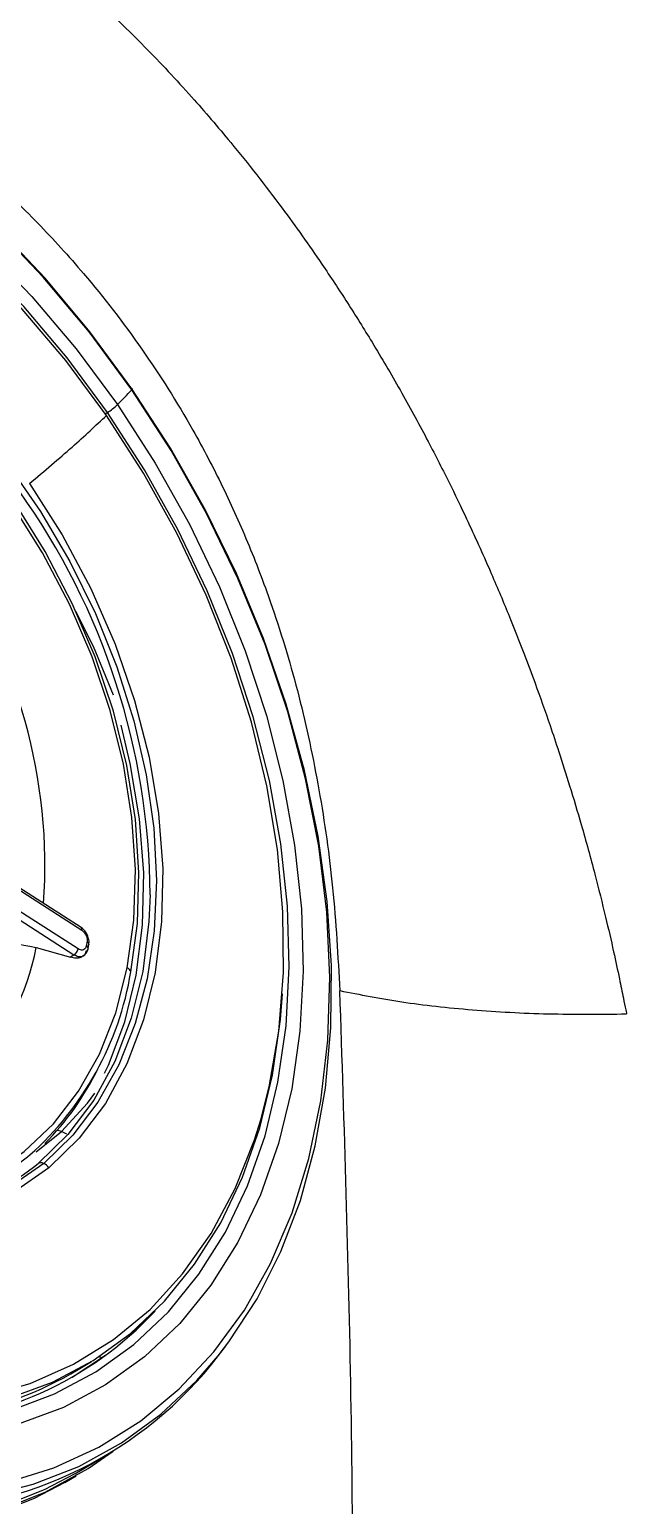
# Model space of a CAD drawing. Extents: x 943 to 1030, y 781 to 934.
# Drawn here: x 959.717 to 961.047, y 859.035 to 862.321 of the extents above; entities that cross this region are included whole.
import ezdxf

# ---------------------------------------------------------------- set-up
doc = ezdxf.new("R2010")
doc.units = 0
doc.header["$MEASUREMENT"] = 0
doc.layers.add('1', color=4, linetype='Continuous')
doc.layers.add('DIM', color=3, linetype='Continuous')
doc.layers.add('GEOMETRY', color=3, linetype='Continuous', lineweight=25)

# ---------------------------------------------------------------- blocks, each defined once
blk = doc.blocks.new('3.5 MID JET')
at = {"layer": 'GEOMETRY'}
for p, q in [((-1.9943, -1.5095), (-1.9905, -1.5379)), ((-1.9851, -1.5372), (-1.975, -1.6137)), ((-1.7847, -1.615), (-1.768, -1.7026)), ((-1.7741, -1.6338), (-1.7687, -1.6683)), ((-1.7632, -1.6898), (-1.7712, -1.6894)), ((-1.7697, -1.6895), (-1.768, -1.7026)), ((-1.7466, -1.7731), (-1.7481, -1.7616)), ((-1.7466, -1.7731), (-1.7328, -1.8092)), ((-0.871, -1.911), (-0.9208, -1.973)), ((-0.9192, -1.9823), (-0.9208, -1.973)), ((-0.9183, -2.0167), (-0.9102, -2.0221))]:
    blk.add_line(p, q, dxfattribs=at)
at = {"layer": 'GEOMETRY', "color": 4}
for p, q in [((-0.9192, -1.9823), (-0.3447, -1.5871)), ((-0.9103, -1.9959), (-0.3359, -1.6007)), ((-0.3005, -1.6244), (-0.8749, -2.0196)), ((-0.8691, -2.0207), (-0.2947, -1.6254)), ((-1.291, -1.7354), (-1.2711, -1.8044))]:
    blk.add_line(p, q, dxfattribs=at)
at = {"layer": 'GEOMETRY', "color": 4, "flags": 128}
for points in [[(-0.5462, -0.0953), (-0.6999, -0.1326), (-0.8497, -0.1788), (-0.9944, -0.2335), (-1.1329, -0.2964), (-1.2641, -0.3669), (-1.3872, -0.4445), (-1.501, -0.5286), (-1.6048, -0.6185), (-1.6977, -0.7137), (-1.7791, -0.8133), (-1.8484, -0.9167), (-1.9049, -1.0229), (-1.9483, -1.1313), (-1.9783, -1.2409), (-1.9946, -1.351), (-1.9971, -1.4607), (-1.9858, -1.5692), (-1.9719, -1.6356)], [(-1.9851, -1.5372), (-1.9917, -1.4602), (-1.9892, -1.3509), (-1.9729, -1.2411), (-1.943, -1.1318), (-1.8997, -1.0237), (-1.8434, -0.9178), (-1.7743, -0.8148), (-1.6932, -0.7155), (-1.6005, -0.6206), (-1.497, -0.5309), (-1.3835, -0.447), (-1.2609, -0.3697), (-1.13, -0.2994), (-0.992, -0.2367), (-0.8477, -0.1821), (-0.6984, -0.1361), (-0.5451, -0.0989)], [(0.1917, -2.5881), (0.3473, -2.5502), (0.4987, -2.5031), (0.6447, -2.4471), (0.7842, -2.3827), (0.916, -2.3104), (1.0391, -2.2307), (1.1525, -2.1444), (1.2553, -2.0522), (1.3466, -1.9547)], [(-1.9443, -1.3877), (-1.9551, -1.499), (-1.9514, -1.6096), (-1.9334, -1.7186), (-1.9011, -1.8249), (-1.8549, -1.9279), (-1.7951, -2.0267), (-1.7223, -2.1204), (-1.6368, -2.2084), (-1.5396, -2.2898), (-1.4313, -2.3641), (-1.3129, -2.4307), (-1.1852, -2.489), (-1.0493, -2.5386), (-0.9064, -2.579), (-0.7574, -2.6099), (-0.6038, -2.6311), (-0.4466, -2.6424), (-0.2872, -2.6437), (-0.1268, -2.6351), (0.0333, -2.6165), (0.1917, -2.5881)], [(0.6098, -2.4087), (0.4693, -2.4633), (0.3234, -2.5092), (0.1734, -2.5459)], [(-0.4829, -0.3905), (-0.6305, -0.4268), (-0.7738, -0.4723), (-0.9117, -0.5267), (-1.0427, -0.5895), (-1.1657, -0.6602), (-1.2796, -0.738), (-1.3835, -0.8222), (-1.4762, -0.9122), (-1.557, -1.007), (-1.6252, -1.1059), (-1.6801, -1.208), (-1.7213, -1.3122), (-1.7483, -1.4177), (-1.761, -1.5235), (-1.7592, -1.6287), (-1.7429, -1.7322), (-1.7123, -1.8333), (-1.6676, -1.9308), (-1.6093, -2.0241), (-1.5379, -2.1122), (-1.454, -2.1942), (-1.4185, -2.2241)], [(-1.0825, -0.5849), (-1.1586, -0.6289), (-1.2716, -0.704), (-1.3752, -0.7853), (-1.4685, -0.8722), (-1.5506, -0.964), (-1.6209, -1.0598), (-1.6788, -1.1588), (-1.7237, -1.2603), (-1.7553, -1.3632), (-1.7733, -1.4668), (-1.7776, -1.5702), (-1.7681, -1.6724), (-1.7449, -1.7726), (-1.7082, -1.87), (-1.6583, -1.9637), (-1.5956, -2.053), (-1.5208, -2.137), (-1.4343, -2.215), (-1.337, -2.2864), (-1.2297, -2.3506), (-1.1784, -2.377)], [(0.1658, -2.5186), (0.3126, -2.4827), (0.4554, -2.4378), (0.5929, -2.3843), (0.7239, -2.3227), (0.8474, -2.2535), (0.9622, -2.1772), (1.0674, -2.0946), (1.1622, -2.0063), (1.2456, -1.9131), (1.3169, -1.8158), (1.3757, -1.7153), (1.4213, -1.6122), (1.4534, -1.5077), (1.4717, -1.4025), (1.476, -1.2975), (1.4664, -1.1937), (1.4428, -1.0919), (1.4055, -0.993), (1.3549, -0.8978), (1.2913, -0.8072), (1.2152, -0.7219), (1.1274, -0.6426), (1.108, -0.6271)], [(-1.3344, -1.7476), (-1.3541, -1.6566), (-1.3587, -1.5636), (-1.3482, -1.4699), (-1.3226, -1.3765), (-1.2824, -1.2846), (-1.228, -1.1954), (-1.1601, -1.1101), (-1.0795, -1.0296), (-1.0545, -1.0078)], [(0.1464, -2.2692), (0.0202, -2.2958), (-0.1081, -2.313), (-0.2369, -2.3207), (-0.3648, -2.3186), (-0.4902, -2.3069), (-0.6116, -2.2857), (-0.7278, -2.2552), (-0.8372, -2.2158), (-0.9386, -2.1679), (-1.0309, -2.1122), (-1.1129, -2.0492), (-1.1836, -1.9797), (-1.2423, -1.9045), (-1.2883, -1.8245), (-1.321, -1.7406)], [(-1.2868, -1.4386), (-1.2885, -1.4469), (-1.2999, -1.5359), (-1.297, -1.6243), (-1.2796, -1.711), (-1.2482, -1.7947), (-1.2031, -1.8745), (-1.1448, -1.9494), (-1.074, -2.0185), (-0.9918, -2.0808)], [(0.1938, -2.589), (0.3465, -2.5519), (0.4953, -2.506), (0.639, -2.4516), (0.7766, -2.3892), (0.907, -2.3191), (1.0292, -2.242), (1.1423, -2.1585), (1.2454, -2.0691), (1.3377, -1.9745), (1.4186, -1.8756), (1.4874, -1.7729), (1.5436, -1.6673), (1.5867, -1.5597), (1.6165, -1.4508), (1.6195, -1.4359)], [(0.087, -2.2971), (-0.0466, -2.3199), (-0.1815, -2.3325), (-0.3161, -2.3345), (-0.4487, -2.326), (-0.5776, -2.3071), (-0.7012, -2.2781), (-0.8179, -2.2392), (-0.9262, -2.1911), (-1.0249, -2.1342), (-1.1126, -2.0693), (-1.1883, -1.9973), (-1.251, -1.919), (-1.2999, -1.8354), (-1.3344, -1.7476)], [(-1.2711, -1.8044), (-1.2677, -1.8004), (-1.2649, -1.7964)], [(0.1607, -2.5138), (0.3083, -2.4775), (0.4516, -2.432), (0.5895, -2.3776), (0.7205, -2.3148), (0.8435, -2.2441), (0.9574, -2.1663), (1.0613, -2.0821), (1.154, -1.9921), (1.2348, -1.8973), (1.2857, -1.8257)], [(-1.4185, -2.2241), (-1.3584, -2.2696), (-1.2519, -2.3376), (-1.1356, -2.3975), (-1.0105, -2.4489), (-0.8776, -2.4913), (-0.7383, -2.5242), (-0.5937, -2.5475), (-0.4452, -2.5608), (-0.2942, -2.5641), (-0.1419, -2.5573), (0.0101, -2.5405), (0.1607, -2.5138)]]:
    blk.add_lwpolyline(points, dxfattribs=at)
at = {"layer": 'GEOMETRY', "flags": 128}
for points in [[(-0.5318, -0.1951), (-0.6845, -0.2321), (-0.8333, -0.2781), (-0.977, -0.3324), (-1.1146, -0.3949), (-1.245, -0.4649), (-1.3672, -0.542), (-1.4803, -0.6256), (-1.5834, -0.715), (-1.6757, -0.8095), (-1.7566, -0.9085), (-1.8254, -1.0111), (-1.8816, -1.1167), (-1.9247, -1.2243), (-1.9545, -1.3333), (-1.9707, -1.4427), (-1.9732, -1.5516), (-1.962, -1.6594), (-1.9371, -1.7652), (-1.8988, -1.8681), (-1.8667, -1.9332)], [(-1.9943, -1.5095), (-2.0009, -1.4323), (-1.9984, -1.3226), (-1.9821, -1.2125), (-1.9521, -1.1028), (-1.9086, -0.9945), (-1.8521, -0.8882), (-1.7829, -0.7849), (-1.7014, -0.6853), (-1.6085, -0.5901), (-1.5047, -0.5001), (-1.3909, -0.416), (-1.2679, -0.3384), (-1.1366, -0.2679), (-1.0495, -0.2271)], [(0.1734, -2.5459), (0.0205, -2.5731), (-0.134, -2.5906), (-0.2887, -2.5983), (-0.4424, -2.596), (-0.5936, -2.5838), (-0.7412, -2.5618), (-0.8839, -2.5302), (-1.0204, -2.4893), (-1.1497, -2.4393), (-1.2705, -2.3808), (-1.3818, -2.3142), (-1.4828, -2.2401), (-1.5725, -2.1591), (-1.6502, -2.0719), (-1.7152, -1.9793), (-1.7669, -1.8821), (-1.805, -1.781), (-1.8291, -1.677), (-1.839, -1.5709), (-1.8345, -1.4637)], [(-1.7995, -1.4594), (-1.8038, -1.5644), (-1.7941, -1.6682), (-1.7706, -1.77), (-1.7333, -1.8689), (-1.6826, -1.9641), (-1.619, -2.0548), (-1.543, -2.1401), (-1.4552, -2.2193), (-1.3564, -2.2918), (-1.2474, -2.357), (-1.1292, -2.4143), (-1.0027, -2.4632), (-0.8691, -2.5033), (-0.7294, -2.5342), (-0.585, -2.5557), (-0.4369, -2.5677), (-0.2865, -2.5699), (-0.1351, -2.5624), (0.0161, -2.5453), (0.1658, -2.5186)], [(-1.321, -1.7406), (-1.34, -1.6539), (-1.3422, -1.6359)], [(-0.8614, -2.1907), (-0.9151, -2.1652), (-1.0122, -2.1093), (-1.0984, -2.0455), (-1.1728, -1.9747), (-1.2345, -1.8977), (-1.2825, -1.8155), (-1.3165, -1.7292)], [(-1.2711, -1.8044), (-1.2349, -1.8825), (-1.2208, -1.9062)], [(-1.8667, -1.9332), (-1.8472, -1.9673), (-1.783, -2.0622), (-1.7064, -2.152), (-1.6181, -2.236), (-1.5188, -2.3136), (-1.4093, -2.3842), (-1.2903, -2.4472), (-1.1627, -2.5022), (-1.0276, -2.5488), (-0.886, -2.5865), (-0.7389, -2.6152), (-0.5875, -2.6345), (-0.4328, -2.6444), (-0.2762, -2.6448), (-0.1188, -2.6356), (0.0383, -2.6169), (0.1938, -2.589)], [(-1.1885, -1.9433), (-1.175, -1.9585), (-1.1005, -2.0293), (-1.0143, -2.0931), (-0.9173, -2.149), (-0.8107, -2.1964), (-0.696, -2.2346), (-0.5745, -2.2631), (-0.4881, -2.277)], [(-0.9918, -2.0808), (-0.899, -2.1355), (-0.7969, -2.1821), (-0.6868, -2.2199), (-0.57, -2.2484), (-0.448, -2.2673), (-0.3224, -2.2763), (-0.1946, -2.2753), (-0.0665, -2.2644), (0.0606, -2.2436), (0.1849, -2.2133), (0.3049, -2.1738), (0.4192, -2.1255), (0.5261, -2.0693), (0.6245, -2.0056)], [(-1.0029, -2.0845), (-0.909, -2.14), (-0.8056, -2.1871), (-0.6941, -2.2254), (-0.5758, -2.2543), (-0.4522, -2.2734), (-0.325, -2.2825), (-0.1956, -2.2815), (-0.0658, -2.2705), (0.0384, -2.2542)], [(-0.42, -2.2876), (-0.3027, -2.288), (-0.2152, -2.2823)], [(0.1658, -2.5186), (0.1648, -2.5141), (0.1645, -2.513)], [(0.1938, -2.589), (0.1937, -2.5896), (0.1935, -2.59), (0.1933, -2.5902), (0.1931, -2.5902), (0.1928, -2.5899), (0.1925, -2.5895), (0.1921, -2.5889), (0.1917, -2.5881)]]:
    blk.add_lwpolyline(points, dxfattribs=at)
at = {"layer": 'GEOMETRY'}
for centre, radius, start, end in [((-0.9358, -1.5173), 0.8464, 148.0937, 187.9126), ((-1.0964, -1.4974), 0.8855, 158.9012, 211.2334), ((-0.9975, -1.5162), 0.7928, 158.6303, 204.2715), ((-0.609, -1.5023), 0.4855, 164.8025, 237.3323), ((-0.7669, -1.559), 0.5488, 185.0772, 197.0036), ((-1.3389, -1.7225), 0.0255, 280.0311, 314.5977), ((-1.3305, -1.7302), 0.0141, 312.682, 4.4021), ((-1.3218, -1.7578), 0.0689, 306.0779, 317.4047), ((-0.2496, -0.8989), 1.1935, 243.223, 282.5775), ((-0.8975, -1.9779), 0.0221, 191.5677, 234.6733), ((-0.8712, -2.0156), 0.00544, 227.0203, 292.6351), ((-1.0016, -2.07), 0.0146, 264.8681, 312.3686), ((-0.2662, -0.7458), 1.5627, 247.6111, 282.8378), ((0.371, -2.4758), 0.2097, 191.7817, 199.5259), ((1.1588, -2.1439), 1.0642, 202.1935, 204.672)]:
    blk.add_arc(centre, radius, start, end, dxfattribs=at)
at = {"layer": 'GEOMETRY', "color": 4}
for centre, radius, start, end in [((-0.7459, -1.564), 0.594, 154.7212, 196.1479), ((-0.6338, -1.4959), 0.6948, 198.772, 237.9117), ((-0.7003, -1.5191), 0.629, 202.5215, 221.2174)]:
    blk.add_arc(centre, radius, start, end, dxfattribs=at)
blk.add_open_spline([(-0.7663, -1.7195), (-0.7805, -1.7528), (-0.809, -1.8194), (-0.8504, -1.8805), (-0.871, -1.911)], degree=3, knots=[0, 0, 0, 0, 0.499999, 1, 1, 1, 1], dxfattribs=at)
at = {"layer": 'GEOMETRY'}
for points, knots in [([(-0.9211, -2.0114), (-0.9236, -2.0091), (-0.9286, -2.0046), (-0.9308, -1.9945), (-0.9285, -1.9833), (-0.9234, -1.9765), (-0.9208, -1.973)], [0, 0, 0, 0, 0.2416392, 0.4877919, 0.7398004, 1, 1, 1, 1]), ([(-0.9288, -2.0001), (-0.929, -1.9994), (-0.93, -1.996), (-0.9271, -1.9893), (-0.9218, -1.9847), (-0.9192, -1.9823)], [0, 0, 0, 0, 0.109694, 0.554438, 1, 1, 1, 1]), ([(-0.9291, -2), (-0.9289, -2.0017), (-0.9283, -2.005), (-0.9259, -2.0096), (-0.9226, -2.0137), (-0.9196, -2.0158), (-0.9181, -2.0169)], [0, 0, 0, 0, 0.252028, 0.503197, 0.752557, 1, 1, 1, 1]), ([(-0.9208, -2.0132), (-0.9234, -2.011), (-0.9279, -2.0072), (-0.9285, -2.0022), (-0.9288, -2.0001)], [0, 0, 0, 0, 0.57075, 1, 1, 1, 1]), ([(-0.9113, -2.0153), (-0.9131, -2.0138), (-0.9165, -2.0107), (-0.9171, -2.0049), (-0.9149, -1.9998), (-0.9118, -1.9972), (-0.9103, -1.9959)], [0, 0, 0, 0, 0.278683, 0.558016, 0.778953, 1, 1, 1, 1]), ([(-0.9113, -2.0153), (-0.9124, -2.0159), (-0.9146, -2.0171), (-0.9176, -2.0172), (-0.9199, -2.0159), (-0.9205, -2.0141), (-0.9208, -2.0132)], [0, 0, 0, 0, 0.241096, 0.5, 0.758905, 1, 1, 1, 1]), ([(-0.9034, -2.0206), (-0.9045, -2.0212), (-0.9066, -2.0225), (-0.9096, -2.0226), (-0.9119, -2.0213), (-0.9125, -2.0194), (-0.9128, -2.0185)], [0, 0, 0, 0, 0.241095, 0.499999, 0.758904, 1, 1, 1, 1]), ([(-0.9034, -2.0206), (-0.9049, -2.0196), (-0.9076, -2.0179), (-0.9102, -2.0161), (-0.9113, -2.0153)], [0, 0, 0, 0, 0.560002, 1, 1, 1, 1]), ([(-0.9105, -2.0219), (-0.9091, -2.0228), (-0.9062, -2.0245), (-0.8994, -2.0266), (-0.89, -2.0276), (-0.8804, -2.026), (-0.8735, -2.0234), (-0.8706, -2.0216), (-0.8691, -2.0206)], [0, 0, 0, 0, 0.129229, 0.255169, 0.501915, 0.747783, 0.872551, 1, 1, 1, 1]), ([(-0.8749, -2.0196), (-0.8773, -2.0209), (-0.8821, -2.0235), (-0.8907, -2.0244), (-0.8981, -2.0234), (-0.9016, -2.0215), (-0.9034, -2.0206)], [0, 0, 0, 0, 0.278395, 0.557716, 0.778792, 1, 1, 1, 1]), ([(0.087, -2.2971), (0.1001, -2.3385), (0.1263, -2.4212), (0.1492, -2.483), (0.1607, -2.5138)], [0, 0, 0, 0, 0.5, 1, 1, 1, 1])]:
    blk.add_open_spline(points, degree=3, knots=knots, dxfattribs=at)
blk = doc.blocks.new('AIRA')
at = {"layer": '1', "color": 3, "linetype": 'Continuous', "lineweight": 25}
for points, knots in [([(12.9176, 60.1096), (12.961, 60.1157), (13.0478, 60.128), (13.1785, 60.1431), (13.3129, 60.1561), (13.4511, 60.1666), (13.5884, 60.174), (13.7323, 60.1788), (13.8852, 60.1803), (14.0143, 60.1782), (14.1076, 60.1749), (14.1626, 60.1724), (14.2173, 60.1695), (14.2668, 60.1664), (14.3145, 60.163), (14.366, 60.159), (14.4328, 60.1531), (14.496, 60.1466), (14.5506, 60.1404), (14.5917, 60.1354), (14.6356, 60.1297), (14.6823, 60.1231), (14.7288, 60.1161), (14.793, 60.1059), (14.8808, 60.0904), (15.0014, 60.0662), (15.1217, 60.0381), (15.228, 60.01), (15.3173, 59.9843), (15.402, 59.9579), (15.4887, 59.9288), (15.5803, 59.8956), (15.6744, 59.8589), (15.8169, 59.7989), (16.0043, 59.7098), (16.2376, 59.5757), (16.4291, 59.4417), (16.5778, 59.3216), (16.6876, 59.2243), (16.796, 59.1189), (16.8964, 59.0117), (16.9989, 58.8923), (17.0961, 58.7684), (17.1818, 58.6476), (17.2481, 58.5472), (17.3064, 58.4539), (17.3654, 58.3532), (17.4223, 58.2493), (17.4715, 58.1532), (17.5188, 58.0551), (17.5633, 57.9569), (17.6059, 57.8557), (17.6389, 57.7723), (17.6698, 57.6898), (17.6952, 57.6179), (17.7207, 57.5416), (17.7442, 57.468), (17.7714, 57.3771), (17.7981, 57.2795), (17.8218, 57.185), (17.8397, 57.1073), (17.8527, 57.047), (17.8617, 57.0039), (17.8663, 56.9787), (17.8689, 56.9673), (17.8694, 56.9644), (17.8695, 56.9637), (17.8695, 56.9635), (17.8695, 56.9634), (17.8695, 56.9634), (17.8695, 56.9634)], [0, 0, 0, 0, 0.0233049, 0.0465969, 0.0698906, 0.0950504, 0.1201554, 0.142742, 0.1712466, 0.2008591, 0.2106835, 0.220226, 0.2297107, 0.2393359, 0.2461416, 0.2546707, 0.2662915, 0.2810254, 0.2876722, 0.2948067, 0.302432, 0.3105514, 0.3191689, 0.326663, 0.3439508, 0.3648759, 0.3894007, 0.4065666, 0.4202203, 0.4358751, 0.4507076, 0.4654171, 0.4836594, 0.4998785, 0.5399182, 0.5819775, 0.6237212, 0.6439179, 0.6649089, 0.686184, 0.7071456, 0.7251516, 0.7497306, 0.7696435, 0.7830418, 0.7962648, 0.8119314, 0.8275688, 0.8412108, 0.852705, 0.8686368, 0.8817772, 0.8940014, 0.9024052, 0.9149968, 0.9227841, 0.9328208, 0.9443006, 0.9588953, 0.9714772, 0.9817305, 0.989693, 0.9953857, 0.9988203, 0.9997096, 0.9999248, 0.9999784, 0.9999931, 0.9999975, 1, 1, 1, 1]), ([(12.9322, 59.5793), (13.0089, 59.5876), (13.1611, 59.6042), (13.3907, 59.6209), (13.6216, 59.6315), (13.853, 59.6343), (14.0909, 59.629), (14.3012, 59.6162), (14.484, 59.5992), (14.6313, 59.5815), (14.7748, 59.5604), (14.9145, 59.5357), (15.0505, 59.5074), (15.1828, 59.4756), (15.3113, 59.4403), (15.4414, 59.3997), (15.5727, 59.3533), (15.7049, 59.3), (15.8319, 59.242), (15.9539, 59.1793), (16.0782, 59.1076), (16.2039, 59.0258), (16.3297, 58.9325), (16.4477, 58.8328), (16.5579, 58.7267), (16.6736, 58.5997), (16.7913, 58.4476), (16.8933, 58.2861), (16.9711, 58.1378), (17.0303, 58.0058), (17.0888, 57.8505), (17.1429, 57.6688), (17.1874, 57.4593), (17.2184, 57.2396), (17.2267, 57.0913), (17.2309, 57.0152)], [0, 0, 0, 0, 0.046954, 0.093221, 0.139609, 0.186593, 0.232321, 0.281829, 0.311643, 0.340633, 0.368812, 0.396193, 0.422791, 0.44862, 0.4737, 0.498047, 0.524848, 0.550724, 0.575715, 0.599865, 0.623223, 0.650247, 0.676195, 0.70118, 0.72533, 0.748785, 0.780865, 0.812116, 0.832754, 0.85341, 0.874244, 0.903726, 0.934283, 0.966271, 1, 1, 1, 1]), ([(17.231, 57.0154), (17.2757, 57.0065), (17.3658, 56.9885), (17.5244, 56.9715), (17.6936, 56.9619), (17.8112, 56.9629), (17.8695, 56.9635)], [0, 0, 0, 0, 0.248029, 0.499997, 0.751967, 1, 1, 1, 1]), ([(17.2611, 55.2068), (17.2609, 55.5085), (17.2606, 56.1088), (17.2409, 56.7141), (17.231, 57.0152)], [0, 0, 0, 0, 0.5026719, 1, 1, 1, 1])]:
    blk.add_open_spline(points, degree=3, knots=knots, dxfattribs=at)
at = {"layer": 'DIM', "rotation": 112.7593601751666}
blk.add_blockref('3.5 MID JET', (14.4551, 57.1754), dxfattribs=at)

msp = doc.modelspace()

# ---------------------------------------------------------------- block references
at = {"layer": '1'}
msp.add_blockref('AIRA', (943.1775, 803.1658), dxfattribs=at)

doc.saveas('drawing.dxf')
